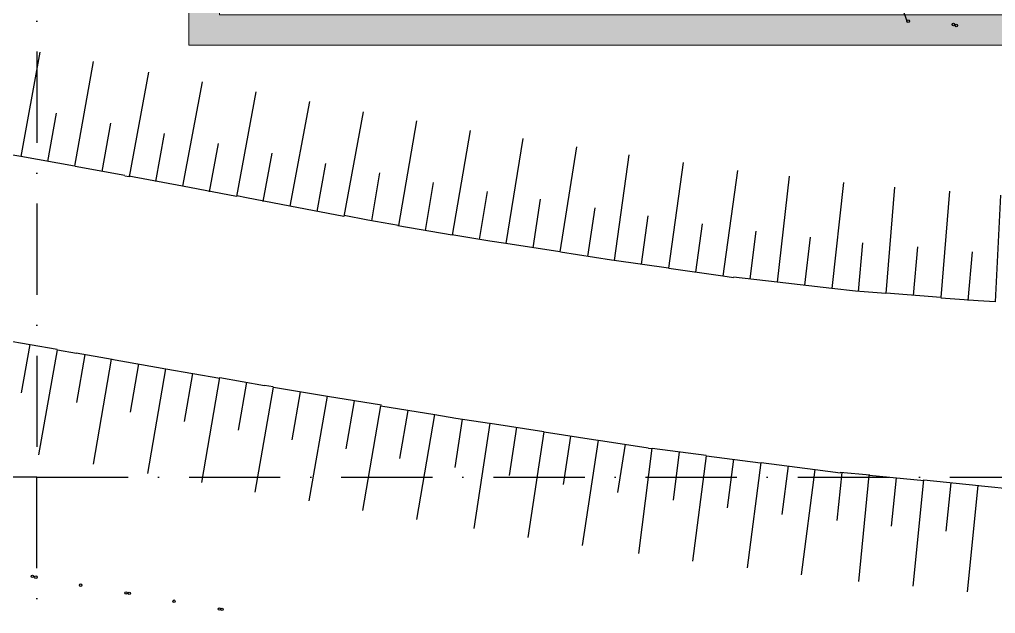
# Model space of a CAD drawing. Header units: millimetres. Extents: x 1353783 to 6492029790, y -7276956 to -512500.
# Drawn here: x 9978106 to 9981313, y -2828950 to -2826997 of the extents above; entities that cross this region are included whole.
import ezdxf

# ---------------------------------------------------------------- set-up
doc = ezdxf.new("R2010")
doc.units = ezdxf.units.MM
doc.linetypes.add('482 Границы районов', pattern=[5, 3, -1, 0, -1])
doc.linetypes.add('CONTI', pattern=[0])
doc.layers.get('0').update_dxf_attribs({"lineweight": 5})
for name, color, linetype in [('GORIZUNKNOWN', 32, 'CONTI'), ('SIT_LРЕЛЬЕФ', 7, 'CONTI'), ('РЕЛЬЕФ', 7, 'CONTI')]:
    doc.layers.add(name, color=color, linetype=linetype)
doc.layers.add('ГП-Граница учасика ИЖС', color=3, linetype='Continuous', lineweight=5)

# ---------------------------------------------------------------- blocks, each defined once
blk = doc.blocks.new('амвамвам')
at = {"lineweight": 30, "ltscale": 100, "true_color": 0x939598}
h = blk.add_hatch(color=252, dxfattribs=at)
h.dxf.hatch_style = 1
h.paths.add_polyline_path([(9861280, -3525392), (9861280, -3524892), (9856930, -3524892), (9856930, -3525392)], flags=17)
h.paths.add_polyline_path([(9864080, -3525392), (9864080, -3524892), (9875530, -3524892), (9875530, -3539792), (9850030, -3539792), (9849530, -3539792), (9849530, -3522392), (9850030, -3522392), (9850030, -3539292), (9875030, -3539292), (9875030, -3525392)])
at = {"color": 251, "lineweight": 15, "ltscale": 100, "true_color": 0x636466}
blk.add_lwpolyline([(9864080, -3525392), (9864080, -3524892), (9875530, -3524892), (9875530, -3539792), (9850030, -3539792), (9849530, -3539792), (9849530, -3522392), (9850030, -3522392), (9850030, -3539292), (9875030, -3539292), (9875030, -3525392)], close=True, dxfattribs=at)
blk = doc.blocks.new('оо')
at = {"layer": 'GORIZUNKNOWN', "color": 9, "true_color": 0xc7c8ca}
blk.add_lwpolyline([(222839.133, -3431704.682), (222839.133, -3431704.462), (222839.243, -3431704.342), (222839.393, -3431704.212), (222839.593, -3431704.032), (222839.883, -3431703.802), (222840.273, -3431703.502), (222840.793, -3431703.112), (222841.473, -3431702.632), (222842.323, -3431702.042), (222843.373, -3431701.312), (222844.643, -3431700.452), (222846.143, -3431699.442), (222847.843, -3431698.312), (222849.693, -3431697.082), (222851.633, -3431695.802), (222853.623, -3431694.482), (222855.603, -3431693.182), (222857.523, -3431691.912), (222859.343, -3431690.722), (222861.003, -3431689.632)], dxfattribs=at)
at = {"layer": 'SIT_LРЕЛЬЕФ', "color": 9, "true_color": 0xc7c8ca}
for p, q in [((222825.413, -3431700.802), (222824.593, -3431702.342)), ((222826.203, -3431701.222), (222825.383, -3431702.762)), ((222827.013, -3431701.662), (222826.183, -3431703.202)), ((222825.363, -3431701.842), (222824.983, -3431702.552)), ((222824.593, -3431702.342), (222824.323, -3431702.202)), ((222827.803, -3431702.082), (222826.973, -3431703.622)), ((222825.383, -3431702.762), (222824.593, -3431702.342)), ((222826.163, -3431702.272), (222825.783, -3431702.982)), ((222828.593, -3431702.512), (222827.763, -3431704.052)), ((222826.123, -3431703.162), (222825.393, -3431702.772)), ((222826.953, -3431702.702), (222826.573, -3431703.412)), ((222829.383, -3431702.932), (222828.553, -3431704.472)), ((222826.183, -3431703.202), (222826.123, -3431703.172)), ((222827.743, -3431703.132), (222827.363, -3431703.842)), ((222826.973, -3431703.622), (222826.183, -3431703.192)), ((222830.173, -3431703.362), (222829.343, -3431704.902)), ((222827.763, -3431704.052), (222826.973, -3431703.622)), ((222828.533, -3431703.552), (222828.153, -3431704.262)), ((222830.963, -3431703.772), (222830.153, -3431705.322)), ((222829.323, -3431703.982), (222828.943, -3431704.692)), ((222827.913, -3431704.122), (222827.773, -3431704.042)), ((222828.553, -3431704.472), (222827.913, -3431704.122)), ((222831.753, -3431704.192), (222830.943, -3431705.742)), ((222830.123, -3431704.402), (222829.753, -3431705.112)), ((222829.343, -3431704.902), (222828.553, -3431704.472)), ((222832.533, -3431704.582), (222831.743, -3431706.142)), ((222829.703, -3431705.082), (222829.353, -3431704.892)), ((222830.913, -3431704.822), (222830.543, -3431705.532)), ((222830.153, -3431705.322), (222829.703, -3431705.082)), ((222833.333, -3431704.982), (222832.543, -3431706.542)), ((222823.393, -3431705.122), (222824.193, -3431705.542)), ((222831.713, -3431705.232), (222831.343, -3431705.942)), ((222823.413, -3431706.042), (222823.793, -3431705.332)), ((222830.943, -3431705.742), (222830.143, -3431705.322)), ((222834.113, -3431705.372), (222833.353, -3431706.952)), ((222823.373, -3431707.102), (222824.193, -3431705.552)), ((222824.193, -3431705.552), (222824.473, -3431705.702)), ((222824.473, -3431705.692), (222825.003, -3431705.972)), ((222831.503, -3431706.022), (222830.943, -3431705.732)), ((222832.503, -3431705.622), (222832.143, -3431706.342)), ((222824.233, -3431706.472), (222824.603, -3431705.762)), ((222834.923, -3431705.762), (222834.163, -3431707.342)), ((222824.183, -3431707.522), (222824.993, -3431705.972)), ((222824.993, -3431705.972), (222825.793, -3431706.392)), ((222831.743, -3431706.142), (222831.503, -3431706.022)), ((222833.313, -3431706.032), (222832.953, -3431706.752)), ((222825.023, -3431706.892), (222825.393, -3431706.182)), ((222832.543, -3431706.542), (222831.743, -3431706.142)), ((222835.733, -3431706.162), (222834.973, -3431707.742)), ((222824.983, -3431707.942), (222825.793, -3431706.392)), ((222825.793, -3431706.392), (222826.593, -3431706.812)), ((222834.103, -3431706.422), (222833.753, -3431707.142)), ((222836.513, -3431706.512), (222835.793, -3431708.112)), ((222825.823, -3431707.312), (222826.193, -3431706.602)), ((222833.313, -3431706.932), (222832.553, -3431706.552)), ((222825.783, -3431708.352), (222826.593, -3431706.802)), ((222826.593, -3431706.802), (222827.253, -3431707.152)), ((222834.913, -3431706.822), (222834.563, -3431707.542)), ((222826.623, -3431707.722), (222826.993, -3431707.012)), ((222833.353, -3431706.952), (222833.313, -3431706.932)), ((222834.163, -3431707.342), (222833.353, -3431706.952)), ((222837.333, -3431706.882), (222836.613, -3431708.482)), ((222827.253, -3431707.142), (222827.383, -3431707.212)), ((222826.573, -3431708.772), (222827.383, -3431707.222)), ((222827.383, -3431707.222), (222828.183, -3431707.632)), ((222835.713, -3431707.202), (222835.383, -3431707.922)), ((222838.103, -3431707.212), (222837.433, -3431708.832)), ((222827.413, -3431708.142), (222827.783, -3431707.432)), ((222834.973, -3431707.742), (222834.163, -3431707.352)), ((222827.373, -3431709.182), (222828.183, -3431707.632)), ((222828.183, -3431707.632), (222828.983, -3431708.042)), ((222836.533, -3431707.572), (222836.203, -3431708.292)), ((222838.943, -3431707.552), (222838.273, -3431709.172)), ((222835.133, -3431707.822), (222834.973, -3431707.742)), ((222835.793, -3431708.112), (222835.133, -3431707.812)), ((222828.213, -3431708.552), (222828.583, -3431707.842)), ((222837.323, -3431707.922), (222837.013, -3431708.662)), ((222839.723, -3431707.872), (222839.103, -3431709.512)), ((222828.163, -3431709.602), (222828.973, -3431708.052)), ((222828.973, -3431708.052), (222829.773, -3431708.462)), ((222836.613, -3431708.482), (222835.793, -3431708.112)), ((222829.003, -3431708.972), (222829.373, -3431708.262)), ((222838.163, -3431708.262), (222837.853, -3431709.002)), ((222828.963, -3431710.012), (222829.773, -3431708.462)), ((222829.773, -3431708.462), (222830.083, -3431708.622)), ((222830.083, -3431708.622), (222830.583, -3431708.872)), ((222836.973, -3431708.642), (222836.613, -3431708.482)), ((222838.993, -3431708.612), (222838.683, -3431709.352)), ((222829.823, -3431709.392), (222830.183, -3431708.672)), ((222837.433, -3431708.832), (222836.973, -3431708.642)), ((222829.813, -3431710.442), (222830.593, -3431708.872)), ((222830.593, -3431708.872), (222831.393, -3431709.272)), ((222838.273, -3431709.172), (222837.443, -3431708.832)), ((222830.633, -3431709.792), (222830.993, -3431709.072)), ((222838.843, -3431709.412), (222838.273, -3431709.182)), ((222830.613, -3431710.852), (222831.393, -3431709.282)), ((222831.393, -3431709.282), (222832.193, -3431709.682)), ((222839.103, -3431709.512), (222838.843, -3431709.412)), ((222831.433, -3431710.202), (222831.793, -3431709.482)), ((222831.423, -3431711.252), (222832.203, -3431709.682)), ((222832.203, -3431709.682), (222832.943, -3431710.052)), ((222832.243, -3431710.602), (222832.603, -3431709.882)), ((222832.943, -3431710.062), (222832.993, -3431710.082)), ((222832.263, -3431711.662), (222833.003, -3431710.082)), ((222833.003, -3431710.082), (222833.813, -3431710.462)), ((222833.073, -3431711.002), (222833.413, -3431710.272)), ((222833.073, -3431712.052), (222833.813, -3431710.472)), ((222833.813, -3431710.472), (222834.623, -3431710.852)), ((222833.883, -3431711.392), (222834.223, -3431710.662)), ((222833.893, -3431712.432), (222834.633, -3431710.852)), ((222834.633, -3431710.852), (222835.443, -3431711.232)), ((222834.703, -3431711.772), (222835.043, -3431711.042)), ((222834.703, -3431712.812), (222835.443, -3431711.232)), ((222835.443, -3431711.232), (222835.823, -3431711.412)), ((222835.533, -3431712.142), (222835.853, -3431711.412)), ((222835.823, -3431711.402), (222836.273, -3431711.592)), ((222835.563, -3431713.202), (222836.263, -3431711.592)), ((222836.263, -3431711.592), (222837.093, -3431711.952)), ((222836.353, -3431712.502), (222836.673, -3431711.772)), ((222836.393, -3431713.552), (222837.093, -3431711.942)), ((222837.093, -3431711.942), (222837.923, -3431712.302)), ((222837.183, -3431712.852), (222837.503, -3431712.122)), ((222837.213, -3431713.912), (222837.913, -3431712.302)), ((222837.913, -3431712.302), (222838.703, -3431712.642))]:
    blk.add_line(p, q, dxfattribs=at)
for centre in [(222839.153, -3431704.682), (222839.843, -3431704.962), (222839.883, -3431704.992), (222822.663, -3431708.972), (222822.713, -3431709.002), (222823.373, -3431709.352), (222824.043, -3431709.702), (222824.093, -3431709.722), (222824.753, -3431710.072), (222825.423, -3431710.422), (222825.463, -3431710.442)]:
    blk.add_circle(centre, 0.02, dxfattribs=at)

msp = doc.modelspace()

# ---------------------------------------------------------------- linework, layer by layer
at = {"layer": 'ГП-Граница учасика ИЖС', "color": 94, "linetype": '482 Границы районов', "lineweight": 30, "ltscale": 100}
for points in [[(9977562.4, -2823601.7), (9978162.4, -2823601.7), (9978162.4, -2828501.7), (9971962.4, -2828501.7), (9971962.4, -2823601.7), (9974752.4, -2823601.7)], [(9978762.4, -2823601.7), (9978162.4, -2823601.7), (9978162.4, -2828501.7), (9984362.4, -2828501.7), (9984362.4, -2823601.7), (9981572.4, -2823601.7)], [(9977562.4, -2832801.7), (9978162.4, -2832801.7), (9978162.4, -2828501.7), (9971962.4, -2828501.7), (9971962.4, -2832801.7), (9974712.4, -2832801.7)], [(9978762.4, -2832801.7), (9978162.4, -2832801.7), (9978162.4, -2828501.7), (9984362.4, -2828501.7), (9984362.4, -2832801.7), (9981612.4, -2832801.7)]]:
    msp.add_lwpolyline(points, dxfattribs=at)

# ---------------------------------------------------------------- block references
at = {"color": 1, "lineweight": 30, "xscale": 0.1999999999999998, "yscale": 0.1999999999999998, "zscale": 0.1999999999999998, "rotation": 359.9999889757423}
msp.add_blockref('амвамвам', (8008756.4, -2119122.9), dxfattribs=at)
at = {"layer": 'РЕЛЬЕФ', "color": 240, "lineweight": 30, "true_color": 0xed1f24, "xscale": 200.0000000000001, "yscale": 200.0000000000001, "zscale": 200.0000000000001, "rotation": 17.80578495452471}
msp.add_blockref('оо', (-242329121, 637008728.1), dxfattribs=at)

doc.saveas('drawing.dxf')
